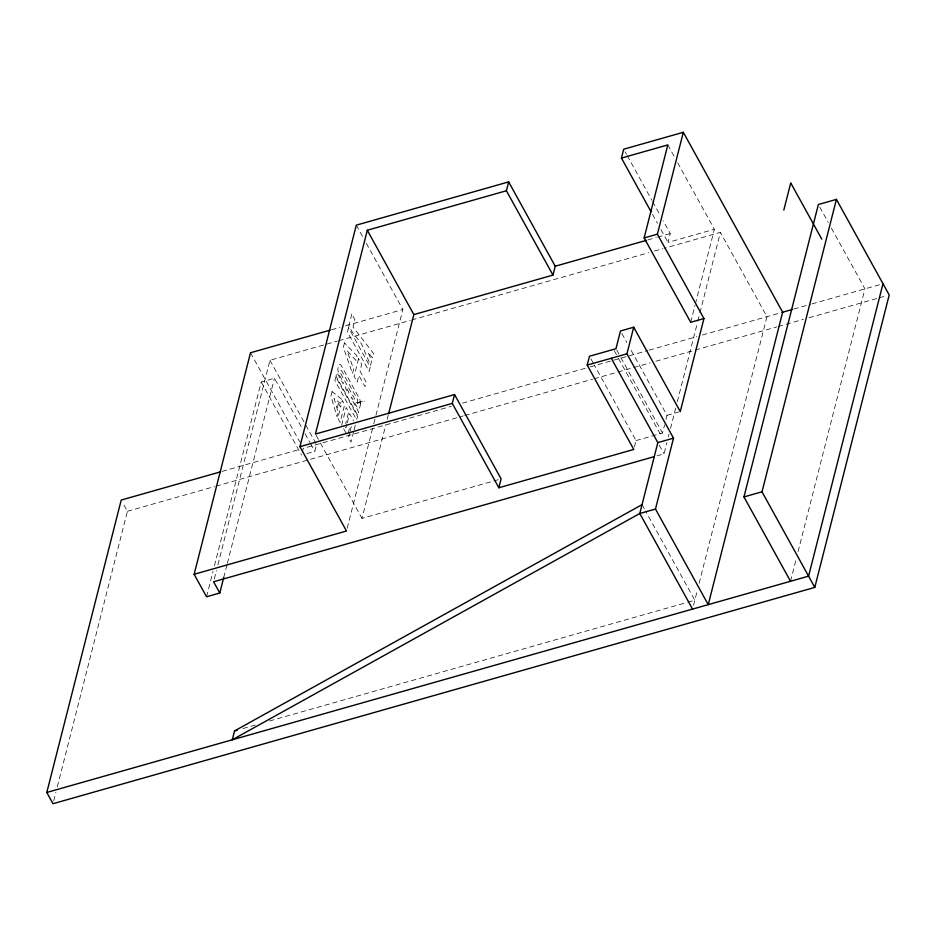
<?xml version="1.0" encoding="UTF-8"?>
<svg xmlns="http://www.w3.org/2000/svg" width="936" height="936" viewBox="0 0 936 936"><rect width="100%" height="100%" fill="white"/><g stroke="black" fill="none" stroke-linecap="round" stroke-linejoin="round"><path stroke-width="0.7" stroke-dasharray="4.68 3.51" d="M53.726 800.888L55.879 792.406M57.318 786.755L127.413 511.302L122.593 502.55M206.552 596.77L213.022 571.346M214.461 565.683L261.202 381.993L274.459 378.226L302.281 428.641M214.309 578.951L216.462 570.48M217.901 564.841L269.966 360.243L337.323 341.113M223.751 577.465L226.992 564.747M227.354 563.343L274.459 378.226M302.246 452.392L303.276 448.356L451.234 406.341M306.856 453.586L314.812 451.327L316.52 444.588L305.23 424.148M341.675 425.201L346.18 407.476L348.672 411.98L345.712 423.575M346.975 423.973L345.992 427.846L345.056 426.161M347.303 422.686L349.596 413.665L353.527 420.79M348.227 433.31L350.193 425.576M349.818 432.42L348.508 437.568L350.988 442.073L353.761 431.168M350.146 431.133L352.111 423.4M357.692 403.24L357.61 399.695L341.441 370.41L340.657 370.387L340.657 373.511L356.815 402.796L357.692 403.24L364.315 401.368M354.112 429.8L355.493 424.347M347.209 528.196L373.417 425.201M373.78 423.786L375.57 416.731M375.933 415.315L402.866 309.5L366.175 243.044M498.291 479.688L361.998 518.392L385.761 424.991M387.2 419.328L388.288 415.081M677.687 162.805L714.379 229.261L668 242.424L670.258 233.567L663.203 220.791M634.409 446.917L636.024 440.587L594.395 365.18M636.024 440.587L662.512 433.064L664.595 424.885M665.987 419.433L667.029 415.338L630.337 348.882M690.698 322.3L695.003 305.382M695.366 303.978L714.379 229.261M657.025 455.855L664.033 453.855L666.912 442.576M668.351 436.925L669.064 434.105M670.504 428.466L675.886 407.3M677.325 401.649L697.425 322.639M697.788 321.224L699.578 314.168M699.941 312.764L720.404 232.339L664.279 248.274M693.529 605.299L697.332 590.359M699.122 583.303L766.97 316.684L720.404 232.339M790.522 581.279L796.279 558.675M798.069 551.608L864.934 288.861L831.063 227.518M331.578 329.741L339.967 327.354M345.548 325.775L402.866 309.5M647.817 239.944L656.23 237.545M657.634 237.147L670.258 233.567M338.715 340.716L410.284 320.393M411.688 319.995L648.847 252.661M654.451 251.059L662.875 248.672M357.891 402.468L364.513 400.585M222.043 471.416L299.075 449.549M462.466 403.147L588.756 367.286M590.16 366.889L628.044 356.136M629.448 355.738L647.689 350.555M649.093 350.158L696.805 336.609M702.421 335.018L782.648 312.226M793.81 309.067L810.541 304.305M811.933 303.919L881.607 284.135M127.413 511.302L214.555 486.556M215.959 486.158L463.332 415.912M464.736 415.514L592.64 379.197M594.044 378.799L616.532 372.411M617.935 372.013L650.263 362.829M655.89 361.237L693.833 350.462M695.237 350.064L776.763 326.91M778.167 326.512L803.462 319.328M809.09 317.737L877.956 298.174M879.36 297.777L886.392 295.776M667.029 415.338L678.951 411.957M242.951 728.547L255.586 724.955M269.615 720.977L686.392 602.62M687.796 602.222L694.816 600.233L645.559 511.009M819.784 207.078L828.243 222.405M667.813 144.916L674.868 157.693M625.108 151.772L626.523 154.335M627.225 155.61L651.912 200.339M652.626 201.614L660.383 215.678M652.486 214.309L657.423 223.259M660.945 229.648L668 242.424M621.878 333.544L626.816 342.494M616.66 349.994L620.182 356.382M620.896 357.657L662.512 433.064M614.227 350.684L617.76 357.072M618.462 358.348L660.091 433.754M659.213 445.115L664.033 453.855M590.862 358.792L593.693 363.905M642.049 504.633L644.857 509.734M356.3 225.155L363.355 237.931M343.641 428.758L347.572 435.883M316.134 435.322L319.667 441.722M320.369 442.997L361.998 518.392M269.966 360.243L304.528 422.861M305.066 433.684L309.933 442.506M310.635 443.769L314.812 451.327M250.509 352.755L299.754 441.979M261.202 381.993L301.556 455.095M360.676 403.662L359.482 408.552L357.575 408.049L351.48 397.016L351.14 398.35L358.652 411.945L357.751 415.49L336.024 376.12L336.925 372.586L343.138 383.83L343.465 382.496L338.68 373.815L337.779 369.229L339.007 364.408L340.926 364.97L359.798 399.286L360.676 403.662M332.081 391.634L330.946 396.068L337.019 416.766L338.142 412.331L334.094 398.537L340.4 403.474L341.523 399.04L332.081 391.634M335.802 377.009L334.889 380.554L356.628 419.913L357.529 416.368L335.802 377.009M344.471 342.892L343.348 347.326L352.521 373.651L353.656 369.229L347.034 350.661L355.902 360.36L357.037 355.937L344.471 342.892M351.807 314.098L348.812 325.857L351.913 331.484L361.565 343.921L370.539 365.227L371.674 360.793L368.117 352.369L372.411 357.891L373.534 353.457L353.047 327.05L354.908 319.726L351.807 314.098M348.543 327.612L347.42 332.046L369.147 371.405L370.282 366.982L348.543 327.612M338.481 403.24L337.358 407.663L339.487 411.524L337.791 418.17L340.119 422.393L344.635 404.668L342.307 400.456L340.61 407.101L338.481 403.24M345.793 386.697L345.454 388.03L348.555 393.646L348.894 392.324L345.793 386.697M358.582 358.745L354.077 376.471L357.178 382.087L358.874 375.441L365.075 386.685L366.21 382.262L359.997 371.007L361.694 364.361L358.582 358.745"/><path stroke-width="1.4" d="M790.522 581.279L743.956 496.934L818.368 204.516L836.433 199.391L889.2 294.98L814.788 587.399L53.013 803.708L46.8 792.464L121.212 500.058L220.639 471.814M223.751 577.465L219.796 593.014L206.552 596.77L194.138 574.283L250.509 352.755L330.174 330.139M194.138 574.283L346.495 531.016L299.93 446.671L356.3 225.155L508.657 181.888L555.223 266.233L552.965 275.09L413.852 314.601L388.651 413.665M642.049 504.633L234.538 730.934L232.28 739.791L639.791 513.501L655.469 509.044L673.51 438.165L626.944 353.808L633.707 327.226L620.463 330.993L615.958 348.719L589.458 356.242L587.2 365.099L633.766 449.444L498.853 487.761L452.287 403.404L454.545 394.547L315.432 434.047L367.298 230.244L506.399 190.745L508.657 181.888M498.853 487.761L501.099 478.893L454.545 394.547M651.07 211.758L621.445 158.079L623.692 149.222L683.315 132.292L782.648 312.226L708.236 604.644L655.469 509.044M683.315 132.292L657.388 234.187L703.942 318.532L690.698 322.3L644.132 237.955L667.813 144.916L621.445 158.079M611.267 358.266L657.832 442.611L639.791 513.501L692.558 609.09M703.942 318.532L680.273 411.583L633.707 327.226M783.818 210.097L790.581 183.514M814.788 587.399L762.021 491.798L836.433 199.391M882.987 283.737L808.587 576.143L46.8 792.464M644.132 237.955L657.388 234.187M555.223 266.233L646.413 240.341M299.93 446.671L452.287 403.404M587.2 365.099L626.944 353.808M782.648 312.226L792.406 309.453M657.832 442.611L673.51 438.165M654.217 456.651L213.595 581.771L219.796 593.014M743.956 496.934L762.021 491.798M234.538 730.934L237.334 730.138M790.733 182.918L821.785 239.16M506.399 190.745L552.965 275.09M367.298 230.244L413.852 314.601"/></g></svg>
